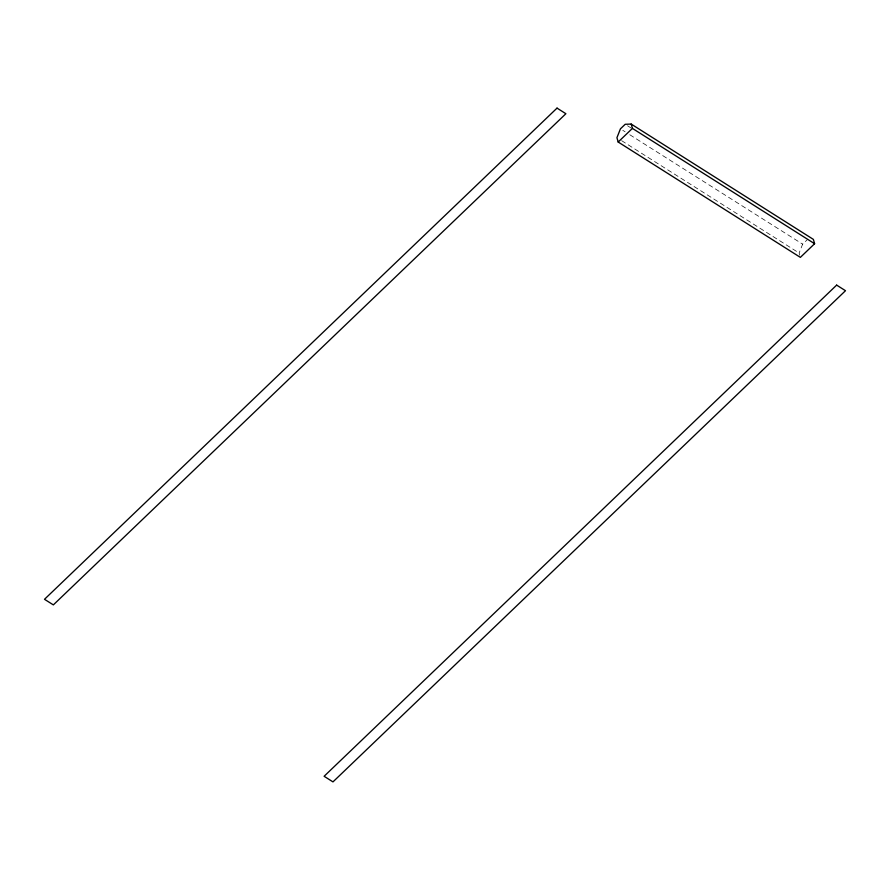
<?xml version="1.0" encoding="UTF-8"?>
<svg xmlns="http://www.w3.org/2000/svg" width="890" height="890" viewBox="0 0 890 890"><rect width="100%" height="100%" fill="white"/><g stroke="black" fill="none" stroke-linecap="round" stroke-linejoin="round"><path stroke-width="0.67" stroke-dasharray="4.45 3.34" d="M799.754 255.196L799.131 253.038L802.635 244.16L807.386 239.61M627.528 125.768L631.032 127.982M622.777 130.318L625.114 131.787M629.786 134.746L802.635 244.16M621.609 140.665L799.131 253.038"/><path stroke-width="1.33" d="M618.183 142.033L632.412 128.394L631.177 124.066L625.192 124.288L620.441 128.839L616.937 137.705L618.183 142.033L800.366 257.366L814.606 243.715L813.371 239.388L631.177 124.066M632.412 128.394L814.606 243.715M557.029 108.113L44.5 599.293L53.356 604.889L565.884 113.72L557.029 108.113M836.644 285.111L324.116 776.28L332.971 781.887L845.5 290.707L836.644 285.111"/></g></svg>
